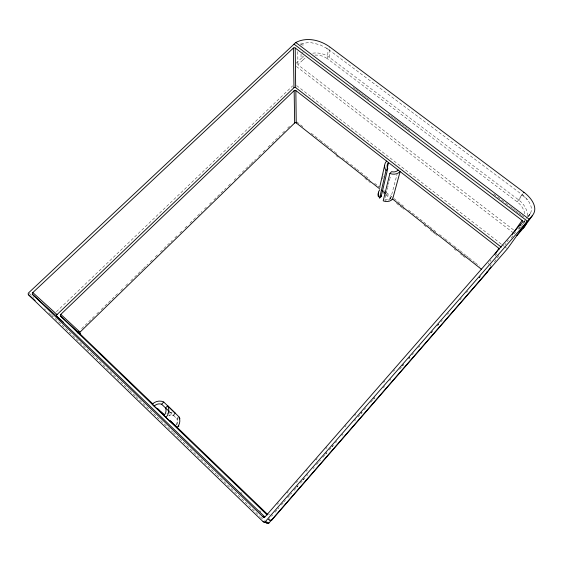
<?xml version="1.0" encoding="UTF-8"?>
<svg xmlns="http://www.w3.org/2000/svg" width="563" height="563" viewBox="0 0 563 563"><rect width="100%" height="100%" fill="white"/><g stroke="black" fill="none" stroke-linecap="round" stroke-linejoin="round"><path stroke-width="0.42" stroke-dasharray="2.81 2.11" d="M513.519 229.887L297.876 64.752L302.894 59.995L302.908 56.004M302.922 52.964L302.922 51.944M302.95 45.723L302.957 43.618L303.394 43.457L307.278 42.718L311.712 42.802L319.854 44.744L327.04 48.404L521.957 194.573C527.622 198.845 534.174 206.642 530.198 213.884M524.73 213.799A19.353 17.031 22 0 0 517.242 201.878L327.553 58.826L328.088 49.157L325.161 47.229M527.651 215.72A22.119 19.466 22 0 0 518.854 200.055L329.2 57.243L329.805 46.954M382.523 178.999L383.685 173.876M385.176 197.571L385.979 194.334M386.387 192.687L386.795 191.026M387.21 189.351L387.633 187.662M387.773 187.092L388.055 185.952M388.484 184.228L388.913 182.482M389.35 180.723L389.793 178.95M389.941 178.351L390.236 177.155M384.775 199.168A5.82 5.243 10.3 0 0 390.87 197.683L397.042 174.375M517.242 201.878L521.957 194.573L527.418 199.809M518.854 200.055L522.936 193.749M488.079 264.244L489.015 262.879M489.965 261.492L490.929 260.099M495.116 256.052L497.861 252.09M490.169 266.053L491.147 264.652M504.891 244.996L506.031 243.371M507.186 241.717L508.347 240.056M494.398 262.013L500.014 254.04M511.26 238.072L516.904 230.056M528.263 216.445L530.761 212.905L527.862 217.008M518.326 229.176L520.339 226.326M523.358 222.047L524.364 220.626M523.02 223.835L524.955 221.104M521.211 226.41L525.265 220.689M528.017 216.818L530.114 213.996M277.299 504.349L278.453 503.026M287.123 493.097L288.277 491.766M296.37 482.498L297.524 481.175M306.195 471.245L307.349 469.922M316.019 459.992L317.173 458.662M325.843 448.732L326.997 447.409M344.915 426.888L346.069 425.558M354.739 415.628L355.9 414.305M383.642 382.523L384.796 381.2M393.467 371.27L394.621 369.947M519.03 228.902L520.662 227.03M296.835 487.058L297.989 485.735M303.183 479.775L304.33 478.451M325.674 453.947L326.829 452.624M332.022 446.663L333.176 445.34M360.869 413.552L362.016 412.229M373.558 398.984L374.712 397.661M402.397 365.873L403.551 364.55M408.745 358.589L409.899 357.259M431.244 332.761L432.398 331.431M437.592 325.477L438.746 324.147M479.12 277.791L480.274 276.468M271.549 516.264L272.703 514.941M275.011 512.295L277.32 509.642M277.897 508.98L279.051 507.657M281.352 505.011L283.661 502.365M284.238 501.696L285.392 500.373M287.7 497.727L290.001 495.081M290.578 494.42L291.733 493.089M294.041 490.443L296.349 487.797M296.926 487.136L298.08 485.813M300.382 483.16L302.69 480.513M303.267 479.852L304.421 478.529M306.729 475.876L307.884 474.553M313.07 468.599L314.224 467.269M316.533 464.623L318.841 461.977M319.418 461.315L320.565 459.992M322.873 457.339L325.182 454.693M325.759 454.031L326.913 452.708M329.221 450.055L331.523 447.409M332.1 446.748L333.254 445.424M335.562 442.778L336.716 441.448M341.903 435.495L343.057 434.172M354.591 420.927L355.746 419.604M358.054 416.958L360.355 414.305M360.932 413.643L362.086 412.32M364.395 409.674L365.549 408.351M370.735 402.39L373.044 399.744M373.621 399.083L374.775 397.752M383.424 387.823L384.578 386.5M389.772 380.539L390.919 379.216M399.575 369.286L401.876 366.64M402.454 365.978L403.608 364.655M408.801 358.694L409.955 357.371M412.257 354.718L413.411 353.395M418.605 347.441L419.759 346.111M431.286 332.874L432.44 331.551M437.634 325.59L438.788 324.267M441.096 321.621L442.244 320.291M447.437 314.337L448.591 313.014M460.126 299.769L461.28 298.446M466.467 292.486L467.621 291.162M479.155 277.918L480.309 276.595M176.24 424.558A6.615 6.256 -49.9 0 0 176.838 418.661L178.281 417.134M178.197 418.02L177.239 419.034A6.594 6.235 -50 0 1 176.641 424.917M175.163 413.179L173.235 415.205A6.615 6.256 -49.9 0 0 168.682 415.388M174.6 414.579L173.643 415.593A6.594 6.235 -50 0 0 169.104 415.775M525.877 218.486L529.473 214.763M81.642 328.644L94.239 316.378M96.759 313.929L98.652 312.085M101.171 309.636L104.317 306.568M104.95 305.955L118.174 293.077M120.693 290.621L123.213 288.172M125.732 285.715L128.251 283.266M130.771 280.81L133.917 277.749M134.55 277.13L142.735 269.163M143.368 268.544L147.773 264.258M150.293 261.802L152.812 259.346M155.332 256.897L157.851 254.441M160.371 251.992L172.341 240.338M174.861 237.889L177.38 235.433M179.9 232.983L181.786 231.14M184.931 228.078L187.451 225.622M189.97 223.166L196.902 216.424M197.529 215.812L201.941 211.519M204.46 209.063L206.347 207.226M209.499 204.158L211.385 202.321M213.905 199.865L225.876 188.218M228.395 185.762L230.914 183.313M234.06 180.244L235.953 178.408M238.473 175.952L241.618 172.883M242.245 172.271L250.436 164.297M251.063 163.685L255.475 159.392M258.621 156.331L260.514 154.487M263.034 152.038L265.553 149.582M268.072 147.133L271.218 144.065M271.852 143.452L280.036 135.479M282.556 133.03L285.075 130.574M287.594 128.125L289.488 126.281M56.42 311.733L292.718 85.829M296.173 63.19L301.043 58.58A20.071 17.157 0.6 0 1 303.717 56.476M300.719 44.456L302.957 43.618M268.002 519.459L269.529 520.233M268.262 519.529L269.818 520.325L268.551 519.107M268.783 518.629L270.127 519.367M268.818 514.413L269.564 514.92M353.029 87.476L355.126 89.067M355.83 89.601L357.927 91.192M358.631 91.72L360.728 93.31M361.425 93.845L363.529 95.436M364.226 95.963L366.323 97.554M367.027 98.082L369.124 99.679M388.02 114L390.117 115.591M390.821 116.119L392.918 117.709M393.614 118.244L395.719 119.835M396.415 120.362L398.513 121.953M399.216 122.481L401.313 124.078M402.017 124.606L404.114 126.196M404.811 126.724L406.915 128.322M407.612 128.85L409.709 130.44M493.688 194.087L509.782 206.29M510.479 206.818L512.583 208.409M513.28 208.943L515.384 210.534M516.081 211.062L518.178 212.652M518.882 213.187L520.979 214.777M521.676 215.305L523.78 216.896M296.441 66.525L513.393 232.92M296.708 85.625L501.119 243.99M501.816 244.532L503.899 246.144M504.596 246.685L506.686 248.297M296.785 121.847L302.985 126.745M311.262 133.276L319.531 139.807M320.22 140.349L325.731 144.705M326.42 145.247L334.696 151.778M335.386 152.327L336.765 153.41M342.276 157.767L349.862 163.756M350.552 164.297L356.062 168.654M356.752 169.196L365.028 175.726M365.718 176.275L369.849 179.541M374.676 183.348L377.435 185.523M378.125 186.071L380.877 188.246M383.635 190.421L385.704 192.053M386.394 192.602L393.291 198.042M393.98 198.584L403.629 206.206M408.449 210.02L422.926 221.449M423.615 221.991L429.133 226.347M429.822 226.889L436.712 232.336M439.471 234.511L444.298 238.318M444.988 238.867L453.257 245.398M453.947 245.94L459.464 250.296M460.154 250.838L465.664 255.194M466.354 255.736L468.423 257.368M469.113 257.91L474.63 262.267M475.32 262.815L479.451 266.081M386.07 193.897L390.87 197.683M336.048 155.522L340.165 158.78M364.866 178.309L370.355 182.651M383.093 192.722L385.141 194.341M385.824 194.882L392.39 200.076M396.507 203.327L399.251 205.502M399.941 206.044L401.996 207.67M402.686 208.211L404.058 209.295M423.953 225.031L426.015 226.657M430.132 229.915L432.187 231.541M432.877 232.083L434.932 233.708M435.621 234.25L436.994 235.341M454.144 248.902L456.206 250.528M460.323 253.786L462.378 255.412M463.067 255.954L465.122 257.58M44.442 308.883L45.434 309.763M48.868 312.803L49.825 313.654M50.304 314.077L51.733 315.336M52.197 315.752L53.14 316.589A1.386 1.239 -34.8 0 1 52.809 315.956M29.304 293.365L33.829 297.412M169.949 412.13L176.838 418.661M240.76 492.315L242.02 493.533M259.705 510.585L260.972 511.802M55.033 318.419L91.713 353.86M92.346 354.465L129.018 389.906M129.652 390.518L135.345 396.014M135.972 396.626L172.651 432.067M173.284 432.673L178.971 438.176M179.604 438.788L216.283 474.222M216.91 474.834L259.909 516.384M260.542 516.996L264.336 520.662M297.792 51.676L297.876 64.752M301.036 42.894L301.036 45.195M301.043 54.203L301.043 58.58M169.315 413.038A9.233 8.726 -50 0 1 172.243 412.707M390.609 198.662A5.799 5.236 10.3 0 1 384.923 200.245M312.739 53.161A20.071 17.157 0.6 0 1 329.2 57.243M524.315 220.787A19.353 17.031 22 0 1 523.745 222.364M302.894 59.995A17.566 15.011 0.6 0 1 306.603 57.335M314.928 55.075A17.566 15.011 0.6 0 1 327.553 58.826M166.838 413.509A9.261 8.755 -49.9 0 1 171.828 412.313"/><path stroke-width="0.84" d="M379.779 186.916L384.578 165.599M387.133 168.52L388.526 162.566A6.292 5.595 9.7 0 0 387.738 168.647L381.214 196.346L379.624 198.014L386.028 170.427A8.811 7.833 9.7 0 1 386.605 161.074M398.182 170.068A6.292 5.595 9.7 0 1 391.602 171.659L389.892 173.446L383.192 200.843A8.142 7.347 10.3 0 0 392.657 199.098L481.449 269.262M392.657 199.098L400.124 171.574A8.811 7.833 9.7 0 1 389.892 173.446M523.576 192.764L523.893 192.264L329.805 46.954C320.206 40.022 306.744 36.715 295.8 42.506L28.657 292.788A1.527 1.344 -33.3 0 0 28.516 294.766L263.097 521.648L266.869 523.104A1.548 1.464 -83.9 0 0 268.945 522.999L507.376 248.839L527.292 221.069L294.048 44.146M494.87 254.363L498.973 248.389L295.849 90.559A1.203 1.042 -1.1 0 0 294.153 90.636L60.811 314.393A1.386 1.239 -34.5 0 0 60.713 316.209L266.559 514.385A1.534 1.464 -83.4 0 0 267.763 514.765M512.337 234.356L522.098 220.386L295.202 47.996A1.309 1.105 -1.1 0 0 293.351 48.087L32.816 292.584A1.527 1.344 -33.2 0 0 32.675 294.562L262.928 516.806L264.441 517.58M270.5 520.669A1.407 1.33 -84.4 0 0 271.697 520.226L486.573 273.118L491.027 266.792M519.902 225.798L520.902 224.377M516.876 235.594L523.414 228.085L532.584 215.362C538.791 207.339 530.635 197.205 523.893 192.264M262.928 516.806A1.71 1.626 -82.7 0 0 265.229 516.686L522.401 222.251A1.471 1.288 23.4 0 0 522.098 220.386M263.097 521.648A1.717 1.626 -83 0 0 265.398 521.528L532.584 215.362M167.668 405.768A10.099 9.508 -47.3 0 1 165.902 417.479L177.197 427.408A9.261 8.755 -49.9 0 0 178.767 416.627L167.668 405.768L165.557 407.978A7.213 6.791 -47.3 0 1 163.939 415.585L165.846 417.267M164.445 415.283L154.156 406.169A7.213 6.791 -47.3 0 1 161.644 404.227L163.756 402.024L175.163 413.179A9.261 8.755 -49.9 0 0 174.558 412.904M386.028 170.427L387.738 168.647M77.237 332.937L78.496 331.706M153.052 404.135L79.953 333.824A1.274 1.154 -35.9 0 1 80.03 332.135L294.66 122.987A1.119 0.978 -1.1 0 1 296.237 122.91L379.497 188.704M264.821 516.911L56.926 316.399A1.386 1.239 -34.6 0 1 57.032 314.576L293.985 87.701A1.203 1.035 -1.1 0 1 295.681 87.624L501.26 247.129M265.398 521.528L268.945 522.999M271.021 519.853L271.697 520.226M295.8 42.506L529.002 219.113M381.96 190.646L385.388 193.355M169.66 420.624L175.389 425.663A6.615 6.256 -49.9 0 0 175.691 425.318M28.516 294.766L35.117 300.621M154.163 406.029L152.207 404.297A10.099 9.508 -47.3 0 1 163.756 402.024M156.767 408.337L164.579 415.262L160.159 411.011M32.675 294.562L63.19 322.043M32.816 292.584L57.032 314.576M60.713 316.209L79.953 333.824M60.811 314.393L80.03 332.135M161.644 404.227L169.315 411.539M157.457 408.379L159.343 410.195M170.399 420.828L173.39 423.714M174.185 424.509L267.777 514.54M265.602 521.88L266.869 523.104M293.351 48.087L293.985 87.701M294.153 90.636L294.66 122.987M295.849 90.559L296.237 122.91M295.202 47.996L295.681 87.624M179.154 417.007A9.233 8.726 -50 0 1 179.921 418.9M178.886 426.05A9.233 8.726 -50 0 1 178.485 426.663M378.209 196.29A8.121 7.326 10.3 0 1 378.667 192.152M380.82 196.994A5.799 5.236 10.3 0 1 380.672 196.642M486.706 271.964A1.232 1.105 25.9 0 1 486.573 273.118M80.629 334.443A1.267 1.147 -36 0 1 80.312 333.62M498.973 248.389A1.337 1.189 24.4 0 1 499.458 249.099M526.306 223.462A22.119 19.466 22 0 1 523.414 228.085M379.624 198.014A8.142 7.347 10.3 0 1 379.814 189.675M381.214 196.346A5.82 5.243 10.3 0 1 380.905 195.657"/></g></svg>
